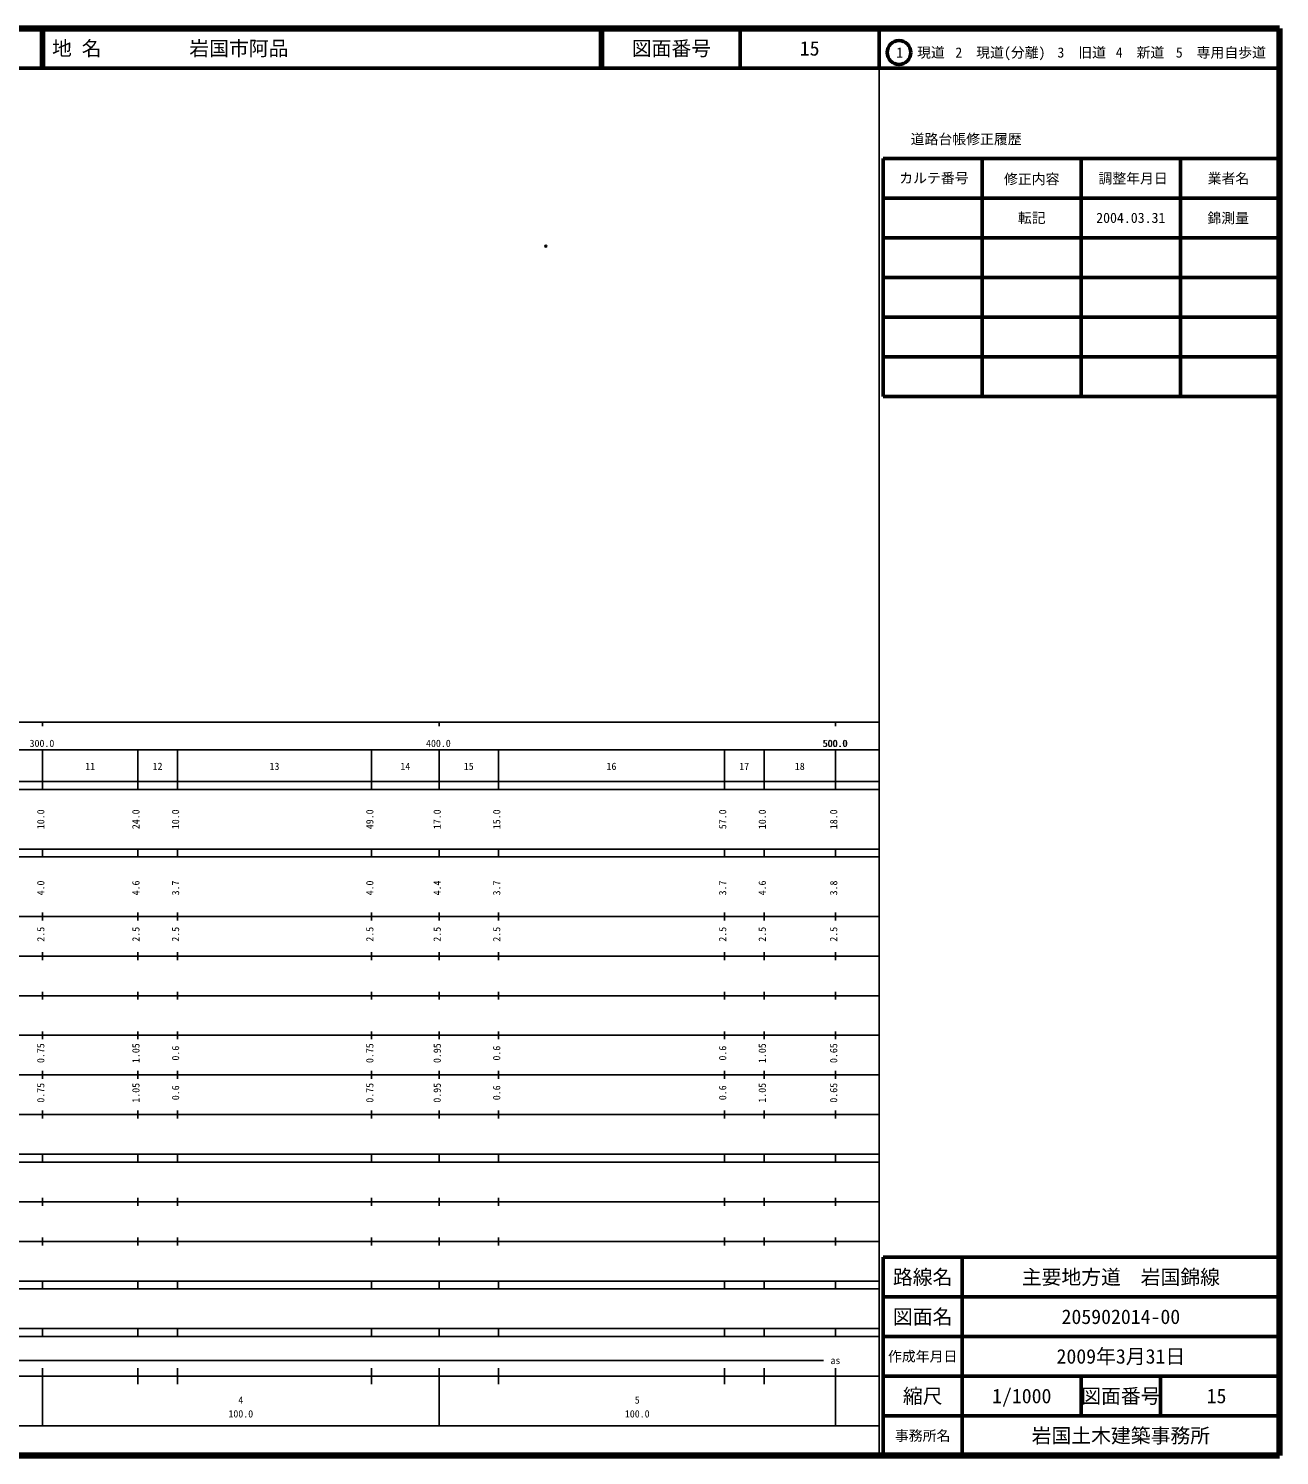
# Model space of a CAD drawing. Units: millimetres on the paper. Extents: x 40 to 680, y 20 to 380.
# Drawn here: x 364.5 to 680, y 20 to 380 of the extents above; entities that cross this region are included whole.
import ezdxf
from ezdxf.enums import TextEntityAlignment as Align

# ---------------------------------------------------------------- set-up
doc = ezdxf.new("R2010")
doc.units = ezdxf.units.MM
doc.header["$PDMODE"] = 32
doc.header["$PDSIZE"] = 0.5
doc.layers.add('M-OTRS', color=6, linetype='Continuous')
doc.layers.add('M-TTL-TXT', color=7, linetype='Continuous')
for name, color, linetype, lineweight in [('M-TTL', 2, 'Continuous', 140), ('M-TTL-BAND', 7, 'Continuous', 25), ('M-TTL-FRAM', 2, 'Continuous', 50), ('M-TTL-LINE', 7, 'Continuous', 50)]:
    doc.layers.add(name, color=color, linetype=linetype, lineweight=lineweight)
doc.styles.add('ＭＳ ゴシック', font='')
doc.styles.get('ＭＳ ゴシック').set_extended_font_data('MS Gothic')

msp = doc.modelspace()

# ---------------------------------------------------------------- linework, layer by layer
at = {"layer": 'M-OTRS'}
msp.add_point((494.918, 325.075), dxfattribs=at)
at = {"layer": 'M-TTL'}
for p, q in [((680, 380), (40, 380)), ((680, 20), (680, 380)), ((40, 20), (680, 20))]:
    msp.add_line(p, q, dxfattribs=at)
at = {"layer": 'M-TTL-BAND'}
for p, q in [((579, 20), (579, 370)), ((40, 205), (579, 205)), ((368, 205), (368, 204)), ((468, 205), (468, 204)), ((568, 205), (568, 204)), ((68, 198), (579, 198)), ((368, 188), (368, 198)), ((392, 188), (392, 198)), ((402, 188), (402, 198)), ((451, 188), (451, 198)), ((468, 188), (468, 198)), ((483, 188), (483, 198)), ((540, 188), (540, 198)), ((550, 188), (550, 198)), ((568, 188), (568, 198)), ((40, 190), (579, 190)), ((40, 188), (579, 188)), ((40, 173), (579, 173)), ((368, 171), (368, 173)), ((392, 171), (392, 173)), ((402, 171), (402, 173)), ((451, 171), (451, 173)), ((468, 171), (468, 173)), ((483, 171), (483, 173)), ((540, 171), (540, 173)), ((550, 171), (550, 173)), ((568, 171), (568, 173)), ((40, 171), (579, 171)), ((40, 156), (579, 156)), ((368, 155), (368, 157)), ((392, 155), (392, 157)), ((402, 155), (402, 157)), ((451, 155), (451, 157)), ((468, 155), (468, 157)), ((483, 155), (483, 157)), ((540, 155), (540, 157)), ((550, 155), (550, 157)), ((568, 155), (568, 157)), ((46, 146), (579, 146)), ((368, 145), (368, 147)), ((392, 145), (392, 147)), ((402, 145), (402, 147)), ((451, 145), (451, 147)), ((468, 145), (468, 147)), ((483, 145), (483, 147)), ((540, 145), (540, 147)), ((550, 145), (550, 147)), ((568, 145), (568, 147)), ((368, 135), (368, 137)), ((392, 135), (392, 137)), ((402, 135), (402, 137)), ((451, 135), (451, 137)), ((468, 135), (468, 137)), ((483, 135), (483, 137)), ((540, 135), (540, 137)), ((550, 135), (550, 137)), ((568, 135), (568, 137)), ((52, 136), (579, 136)), ((46, 126), (579, 126)), ((368, 125), (368, 127)), ((392, 125), (392, 127)), ((402, 125), (402, 127)), ((451, 125), (451, 127)), ((468, 125), (468, 127)), ((483, 125), (483, 127)), ((540, 125), (540, 127)), ((550, 125), (550, 127)), ((568, 125), (568, 127)), ((52, 116), (579, 116)), ((368, 115), (368, 117)), ((392, 115), (392, 117)), ((402, 115), (402, 117)), ((451, 115), (451, 117)), ((468, 115), (468, 117)), ((483, 115), (483, 117)), ((540, 115), (540, 117)), ((550, 115), (550, 117)), ((568, 115), (568, 117)), ((46, 106), (579, 106)), ((368, 105), (368, 107)), ((392, 105), (392, 107)), ((402, 105), (402, 107)), ((451, 105), (451, 107)), ((468, 105), (468, 107)), ((483, 105), (483, 107)), ((540, 105), (540, 107)), ((550, 105), (550, 107)), ((568, 105), (568, 107)), ((40, 96), (579, 96)), ((40, 94), (579, 94)), ((368, 94), (368, 96)), ((392, 94), (392, 96)), ((402, 94), (402, 96)), ((451, 94), (451, 96)), ((468, 94), (468, 96)), ((483, 94), (483, 96)), ((540, 94), (540, 96)), ((550, 94), (550, 96)), ((568, 94), (568, 96)), ((49, 84), (579, 84)), ((368, 83), (368, 85)), ((392, 83), (392, 85)), ((402, 83), (402, 85)), ((451, 83), (451, 85)), ((468, 83), (468, 85)), ((483, 83), (483, 85)), ((540, 83), (540, 85)), ((550, 83), (550, 85)), ((568, 83), (568, 85)), ((40, 74), (579, 74)), ((368, 73), (368, 75)), ((392, 73), (392, 75)), ((402, 73), (402, 75)), ((451, 73), (451, 75)), ((468, 73), (468, 75)), ((483, 73), (483, 75)), ((540, 73), (540, 75)), ((550, 73), (550, 75)), ((568, 73), (568, 75)), ((40, 64), (579, 64)), ((40, 62), (579, 62)), ((368, 62), (368, 64)), ((392, 62), (392, 64)), ((402, 62), (402, 64)), ((451, 62), (451, 64)), ((468, 62), (468, 64)), ((483, 62), (483, 64)), ((540, 62), (540, 64)), ((550, 62), (550, 64)), ((568, 62), (568, 64)), ((40, 52), (579, 52)), ((368, 50), (368, 52)), ((392, 50), (392, 52)), ((402, 50), (402, 52)), ((451, 50), (451, 52)), ((468, 50), (468, 52)), ((483, 50), (483, 52)), ((540, 50), (540, 52)), ((550, 50), (550, 52)), ((568, 50), (568, 52)), ((40, 50), (579, 50)), ((71, 44), (565, 44)), ((40, 40), (579, 40)), ((368, 27.5), (368, 42)), ((392, 38), (392, 42)), ((402, 38), (402, 42)), ((451, 38), (451, 42)), ((468, 27.5), (468, 42)), ((483, 38), (483, 42)), ((540, 38), (540, 42)), ((550, 38), (550, 42)), ((568, 27.5), (568, 42)), ((68, 27.5), (579, 27.5))]:
    msp.add_line(p, q, dxfattribs=at)
at = {"layer": 'M-TTL-FRAM'}
for p, q in [((580, 347.197), (580, 287.197)), ((580, 347.197), (680, 347.197)), ((580, 287.197), (680, 287.197)), ((680, 70), (580, 70)), ((580, 70), (580, 20))]:
    msp.add_line(p, q, dxfattribs=at)
at = {"layer": 'M-TTL-LINE'}
for p, q in [((367.75, 380), (367.75, 370)), ((368.25, 380), (368.25, 370)), ((508.747, 380), (508.747, 370)), ((509.247, 380), (509.247, 370)), ((543.997, 380), (543.997, 370)), ((579, 380), (579, 370)), ((40, 370), (680, 370)), ((605, 347.197), (605, 287.197)), ((630, 347.197), (630, 287.197)), ((655, 347.197), (655, 287.197)), ((580, 337.197), (680, 337.197)), ((580, 327.197), (680, 327.197)), ((580, 317.197), (680, 317.197)), ((580, 307.197), (680, 307.197)), ((580, 297.197), (680, 297.197)), ((600, 70), (600, 20)), ((680, 60), (580, 60)), ((680, 50), (580, 50)), ((680, 40), (580, 40)), ((630, 40), (630, 30)), ((650, 40), (650, 30)), ((680, 30), (580, 30))]:
    msp.add_line(p, q, dxfattribs=at)
msp.add_circle((584.031, 373.958), 3, dxfattribs=at)

# ---------------------------------------------------------------- texts
at = {"layer": 'M-TTL-BAND', "style": 'ＭＳ ゴシック'}
for s, p in [('300.0', (367.844, 198.195)), ('400.0', (467.844, 198.195)), ('500.0', (567.844, 198.195)), ('500.0', (568, 198.195)), ('11', (380, 192.405)), ('12', (397, 192.405)), ('13', (426.5, 192.405)), ('14', (459.5, 192.405)), ('15', (475.5, 192.405)), ('16', (511.5, 192.405)), ('17', (545, 192.405)), ('18', (559, 192.405)), ('as', (568, 42.5)), ('4', (418, 32.523)), ('5', (518, 32.523)), ('100.0', (418, 29.033)), ('100.0', (518, 29.033))]:
    msp.add_text(s, height=1.833, dxfattribs=at).set_placement(p, align=Align.BOTTOM_CENTER)
for s, p in [('10.0', (369, 180.5)), ('24.0', (393, 180.5)), ('10.0', (403, 180.5)), ('49.0', (452, 180.5)), ('17.0', (469, 180.5)), ('15.0', (484, 180.5)), ('57.0', (541, 180.5)), ('10.0', (551, 180.5)), ('18.0', (569, 180.5)), ('4.0', (369, 163.174)), ('4.6', (393, 163.174)), ('3.7', (403, 163.174)), ('4.0', (452, 163.174)), ('4.4', (469, 163.174)), ('3.7', (484, 163.174)), ('3.7', (541, 163.174)), ('4.6', (551, 163.174)), ('3.8', (569, 163.174)), ('2.5', (369, 151.5)), ('2.5', (393, 151.5)), ('2.5', (403, 151.5)), ('2.5', (452, 151.5)), ('2.5', (469, 151.5)), ('2.5', (484, 151.5)), ('2.5', (541, 151.5)), ('2.5', (551, 151.5)), ('2.5', (569, 151.5)), ('0.75', (369, 121.5)), ('1.05', (393, 121.5)), ('0.6', (403, 121.5)), ('0.75', (452, 121.5)), ('0.95', (469, 121.5)), ('0.6', (484, 121.5)), ('0.6', (541, 121.5)), ('1.05', (551, 121.5)), ('0.65', (569, 121.5)), ('0.75', (369, 111.5)), ('1.05', (393, 111.5)), ('0.6', (403, 111.5)), ('0.75', (452, 111.5)), ('0.95', (469, 111.5)), ('0.6', (484, 111.5)), ('0.6', (541, 111.5)), ('1.05', (551, 111.5)), ('0.65', (569, 111.5))]:
    msp.add_text(s, height=1.833, rotation=90, dxfattribs=at).set_placement(p, align=Align.BOTTOM_CENTER)
at = {"layer": 'M-TTL-TXT', "style": 'ＭＳ ゴシック'}
for s, p in [('地 名', (370.38, 375)), ('岩国市阿品', (405.024, 375))]:
    msp.add_text(s, height=3.666, dxfattribs=at).set_placement(p, align=Align.MIDDLE_LEFT)
for s, height, p in [('図面番号', 3.666, (526.622, 375)), ('15', 3.666, (561.497, 375)), ('1\u3000現道', 2.566, (589.448, 373.958)), ('2\u3000現道(分離)', 2.566, (609.619, 373.958)), ('3\u3000旧道', 2.566, (630.121, 373.958)), ('4\u3000新道', 2.566, (644.824, 373.958)), ('5\u3000専用自歩道', 2.566, (665.228, 373.958)), ('道路台帳修正履歴', 2.566, (600.968, 352.113)), ('カルテ番号', 2.566, (592.839, 342.277)), ('修正内容', 2.566, (617.509, 342.023)), ('調整年月日', 2.566, (643.089, 342.197)), ('業者名', 2.566, (667.134, 342.197)), ('転記', 2.566, (617.5, 332.245)), ('2004.03.31', 2.566, (642.5, 332.245)), ('錦測量', 2.566, (667.077, 332.189)), ('路線名', 3.666, (590, 65)), ('路線名', 3.666, (590, 65)), ('主要地方道\u3000岩国錦線', 3.666, (640, 65)), ('図面名', 3.666, (590, 55)), ('図面名', 3.666, (590, 55)), ('205902014-00', 3.666, (640, 55)), ('2009年3月31日', 3.666, (640, 45)), ('作成年月日', 2.566, (590, 45)), ('作成年月日', 2.566, (590, 45)), ('縮尺', 3.666, (590, 35)), ('縮尺', 3.666, (590, 35)), ('1/1000', 3.666, (615, 35)), ('図面番号', 3.666, (640, 35)), ('図面番号', 3.666, (640, 35)), ('15', 3.666, (664.125, 35)), ('事務所名', 2.566, (590, 25)), ('事務所名', 2.566, (590, 25)), ('岩国土木建築事務所', 3.666, (640, 25))]:
    msp.add_text(s, height=height, dxfattribs=at).set_placement(p, align=Align.MIDDLE_CENTER)

doc.saveas('drawing.dxf')
